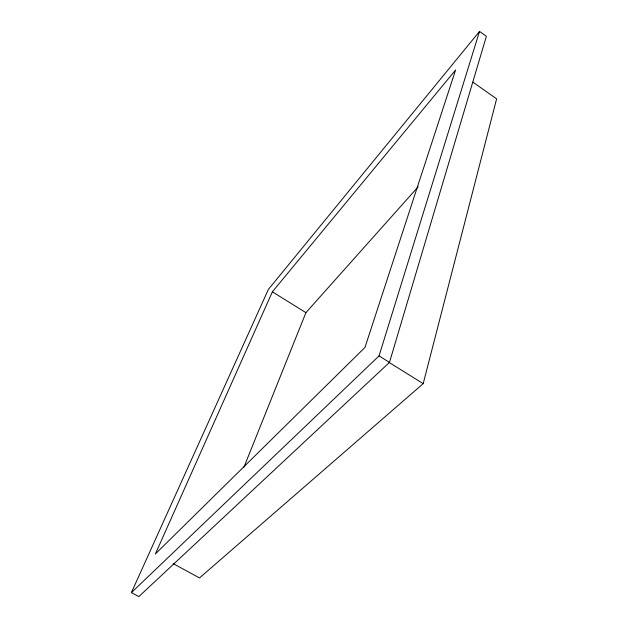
<?xml version="1.0" encoding="UTF-8"?>
<svg xmlns="http://www.w3.org/2000/svg" width="628" height="628" viewBox="0 0 628 628"><rect width="100%" height="100%" fill="white"/><g stroke="black" fill="none" stroke-linecap="round" stroke-linejoin="round"><path stroke-width="0.94" d="M173.202 563.638L199.523 577.933L423.201 383.637L496.622 98.863L472.963 82.182M389.486 362.403L486.378 36.322L479.525 31.4L268.376 289.422L131.378 592.636L138.843 596.6L389.486 362.403L379.037 355.911L479.525 31.4M243.978 467.091L305.922 312.65L418.248 186.72M272.371 291.824L155.375 553.959L364.962 347.457L455.606 69.959L272.371 291.824L305.922 312.65M131.378 592.636L379.037 355.911M389.085 362.442L423.201 383.637"/></g></svg>
